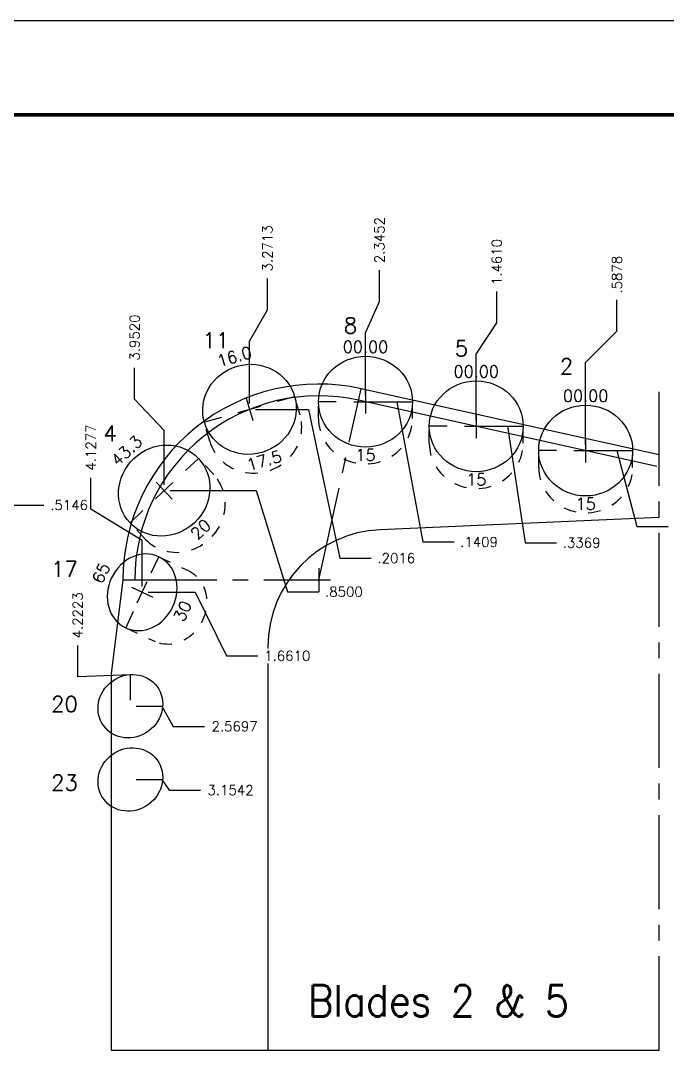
# Model space of a CAD drawing. Extents: x 25.7 to 47.7, y -20.7 to -3.7.
# Drawn here: x 31.32 to 36.48, y -12.05 to -3.75 of the extents above; entities that cross this region are included whole.
import ezdxf
from ezdxf.enums import TextEntityAlignment as Align

# ---------------------------------------------------------------- set-up
doc = ezdxf.new("R2010")
doc.units = 0
doc.header["$MEASUREMENT"] = 0
doc.header["$PDMODE"] = 3
doc.linetypes.add('CENTER2', pattern=[1.125, 0.75, -0.125, 0.125, -0.125])
doc.linetypes.add('HIDDEN2', pattern=[0.1875, 0.125, -0.0625])
doc.layers.get('0').update_dxf_attribs({"linetype": 'CONTINUOUS'})
doc.layers.get('Defpoints').update_dxf_attribs({"color": 10, "linetype": 'CONTINUOUS'})
for name, color, linetype in [('Blade2', 210, 'CONTINUOUS'), ('CLine', 5, 'CENTER2'), ('Dims', 4, 'CONTINUOUS'), ('Text', 3, 'CONTINUOUS'), ('Title Block', 7, 'CONTINUOUS')]:
    doc.layers.add(name, color=color, linetype=linetype)
doc.styles.add('RomanS', font='romans')
doc.dimstyles.get("Standard").update_dxf_attribs({"dimtxt": 0.078125, "dimasz": 0.125, "dimexe": 0.046875, "dimexo": 0.046875, "dimgap": 0.046875, "dimtad": 0, "dimtih": 1, "dimtoh": 1, "dimdec": 4, "dimzin": 4, "dimdsep": 46, "dimtxsty": 'RomanS', "dimcen": 0.09375, "dimclre": 9, "dimazin": 1, "dimtfac": 1, "dimtdec": 4, "dimtofl": 0, "dimtmove": 0, "dimatfit": 1, "dimfxl": 1, "dimtolj": 1, "dimtzin": 0, "dimarcsym": 0})

# ---------------------------------------------------------------- blocks, each defined once
blk = doc.blocks.new('COT_cblock')
at = {"layer": 'Title Block', "color": 8}
blk.add_lwpolyline([(0, 0), (22, 0), (22, 17), (0, 17)], close=True, dxfattribs=at)
at = {"layer": 'Title Block', "const_width": 0.03}
blk.add_lwpolyline([(21.38, 16.25), (0.62, 16.25), (0.62, 0.75), (21.38, 0.75)], close=True, dxfattribs=at)
at = {"layer": 'Title Block', "color": 1, "style": 'RomanS', "flags": 8}
for tag, p in [('FNAME', (0.37, 3.75)), ('REVDATE', (0.37, 2.25)), ('USER', (0.37, 0.75))]:
    blk.add_attdef(tag, text='', height=0.047, rotation=90, dxfattribs=at).set_placement(p, align=Align.BOTTOM_LEFT)
at = {"layer": 'Title Block', "color": 3, "style": 'RomanS', "flags": 8}
for tag, height, p in [('DRAWN', 0.11, (16.9503, 1.9844)), ('TITL1', 0.125, (19.587, 1.6835)), ('TITL2', 0.094, (19.587, 1.5143)), ('TITL3', 0.094, (19.587, 1.3739))]:
    blk.add_attdef(tag, text='', height=height, dxfattribs=at).set_placement(p, align=Align.MIDDLE_CENTER)
for tag, p in [('DDATE', (16.6059, 1.6718)), ('CHECK', (16.6059, 1.406)), ('MATRL', (16.6059, 1.1487)), ('PDATE', (16.6059, 0.8829)), ('SCALE', (18.1459, 0.8555)), ('SHEET', (20.2553, 0.8555))]:
    blk.add_attdef(tag, text='', height=0.094, dxfattribs=at).set_placement(p, align=Align.MIDDLE_LEFT)
for tag, p in [('FSCM#', (18.5872, 1.1213)), ('DWG#', (20.0595, 1.1213)), ('REV#', (21.2197, 1.1213))]:
    blk.add_attdef(tag, text='', height=0.094, dxfattribs=at).set_placement(p, align=Align.TOP_CENTER)
blk = doc.blocks.new('CMark')
at = {"layer": 'CLine'}
for p, q in [((0, 0.094), (0, -0.094)), ((-0.094, 0), (0.094, 0))]:
    blk.add_line(p, q, dxfattribs=at)
blk = doc.blocks.new('1913@15')
for p, q in [((-0.233, 0), (-0.375, 0)), ((0.2332, 0), (0.375, 0))]:
    blk.add_line(p, q)
at = {"color": 8, "linetype": 'HIDDEN2', "ltscale": 0.5}
for p, q in [((-0.375, -0.1346), (-0.375, 0)), ((0.375, -0.1346), (0.375, 0))]:
    blk.add_line(p, q, dxfattribs=at)
blk.add_ellipse((0, 0), major_axis=(-0.375, 0), ratio=0.965926)
blk.add_ellipse((0, -0.1346), major_axis=(-0.375, 0), ratio=0.965926, start_param=0, end_param=3.141593, dxfattribs=at)
blk.add_blockref('CMark', (0, 0))
at = {"style": 'RomanS'}
blk.add_text('15', height=0.094, dxfattribs=at).set_placement((0, -0.4247), align=Align.MIDDLE_CENTER)
blk.add_attdef('ANG', text='', height=0.094, dxfattribs=at).set_placement((0, 0.3622), align=Align.BOTTOM_CENTER)
blk = doc.blocks.new('1913@17.5')
for p, q in [((-0.233, 0), (-0.375, 0)), ((0.2332, 0), (0.375, 0))]:
    blk.add_line(p, q)
at = {"color": 8, "linetype": 'HIDDEN2', "ltscale": 0.5}
for p, q in [((-0.375, -0.1564), (-0.375, 0)), ((0.375, -0.1564), (0.375, 0))]:
    blk.add_line(p, q, dxfattribs=at)
blk.add_ellipse((0, 0), major_axis=(-0.375, 0), ratio=0.953717)
blk.add_ellipse((0, -0.1564), major_axis=(-0.375, 0), ratio=0.953717, start_param=6.283185, end_param=9.424778, dxfattribs=at)
blk.add_blockref('CMark', (0, 0))
at = {"style": 'RomanS'}
blk.add_text('17.5', height=0.094, dxfattribs=at).set_placement((0, -0.4247), align=Align.MIDDLE_CENTER)
blk.add_attdef('ANG', text='', height=0.094, dxfattribs=at).set_placement((0, 0.3622), align=Align.BOTTOM_CENTER)
blk = doc.blocks.new('1913@20')
for p, q in [((-0.233, 0), (-0.375, 0)), ((0.2332, 0), (0.375, 0))]:
    blk.add_line(p, q)
at = {"color": 8, "linetype": 'HIDDEN2', "ltscale": 0.5}
for p, q in [((-0.375, -0.1779), (-0.375, 0)), ((0.375, -0.1779), (0.375, 0))]:
    blk.add_line(p, q, dxfattribs=at)
blk.add_ellipse((0, 0), major_axis=(-0.375, 0), ratio=0.939693)
blk.add_ellipse((0, -0.1779), major_axis=(-0.375, 0), ratio=0.939693, start_param=0, end_param=3.141593, dxfattribs=at)
blk.add_blockref('CMark', (0, 0))
at = {"style": 'RomanS'}
blk.add_text('20', height=0.094, dxfattribs=at).set_placement((0, -0.4247), align=Align.MIDDLE_CENTER)
blk.add_attdef('ANG', text='', height=0.094, dxfattribs=at).set_placement((0, 0.3622), align=Align.BOTTOM_CENTER)
blk = doc.blocks.new('1613@30')
for p, q in [((-0.1705, 0), (-0.3125, 0)), ((0.1707, 0), (0.3125, 0))]:
    blk.add_line(p, q)
at = {"color": 8, "linetype": 'HIDDEN2', "ltscale": 0.5}
blk.add_line((-0.3125, 0), (-0.3125, -0.26), dxfattribs=at)
at = {"color": 8, "linetype": 'HIDDEN2', "ltscale": 0.5, "flags": 128}
blk.add_lwpolyline([(0.3125, 0), (0.3125, -0.26)], dxfattribs=at)
at = {"extrusion": (0, 0, -1)}
blk.add_ellipse((0, 0), major_axis=(-0.3125, 0), ratio=0.866025, start_param=-3.141592653589793, end_param=3.141592653589793, dxfattribs=at)
at = {"color": 8, "linetype": 'HIDDEN2', "ltscale": 0.5, "extrusion": (0, 0, -1)}
blk.add_ellipse((0, -0.26), major_axis=(-0.3125, 0), ratio=0.866025, start_param=3.068877, end_param=6.355901, dxfattribs=at)
blk.add_blockref('CMark', (0, 0))
at = {"style": 'RomanS'}
blk.add_text('30', height=0.094, dxfattribs=at).set_placement((0, -0.3562), align=Align.MIDDLE_CENTER)
blk.add_attdef('ANG', text='', height=0.094, dxfattribs=at).set_placement((0, 0.2871), align=Align.BOTTOM_CENTER)
blk = doc.blocks.new('*D61')
at = {"layer": 'Defpoints', "color": 0, "linetype": 'ByBlock', "transparency": 16777216}
for p in [(36.4162, -6.6468), (32.1939, -9.2165)]:
    blk.add_point(p, dxfattribs=at)
at = {"layer": 'Dims', "color": 9, "linetype": 'ByBlock', "lineweight": -2, "transparency": 16777216}
for p, q in [((32.2407, -9.2165), (32.4439, -9.2165)), ((32.4439, -9.2165), (32.5359, -9.3777)), ((32.5359, -9.3777), (32.7859, -9.3777))]:
    blk.add_line(p, q, dxfattribs=at)
at = {"layer": 'Dims', "color": 0, "linetype": 'ByBlock', "transparency": 16777216, "insert": (33.0262, -9.3777), "char_height": 0.07812, "attachment_point": 5, "style": 'RomanS', "bg_fill": 3, "box_fill_scale": 1.25, "bg_fill_color": 256, "bg_fill_true_color": 13158600, "bg_fill_transparency": 0}
blk.add_mtext('\\A1;2.5697', dxfattribs=at)
at = {"layer": 'Defpoints', "color": 0, "linetype": 'ByBlock', "transparency": 16777216}
blk.add_point((32.7859, -9.3777), dxfattribs=at)
blk = doc.blocks.new('*D62')
at = {"layer": 'Defpoints', "color": 0, "linetype": 'ByBlock', "transparency": 16777216}
for p in [(36.4162, -6.6468), (32.1939, -9.801)]:
    blk.add_point(p, dxfattribs=at)
at = {"layer": 'Dims', "color": 9, "linetype": 'ByBlock', "lineweight": -2, "transparency": 16777216}
for p, q in [((32.2407, -9.801), (32.4439, -9.801)), ((32.4439, -9.801), (32.5034, -9.8858)), ((32.5034, -9.8858), (32.7534, -9.8858))]:
    blk.add_line(p, q, dxfattribs=at)
at = {"layer": 'Dims', "color": 0, "linetype": 'ByBlock', "transparency": 16777216, "insert": (32.9938, -9.8858), "char_height": 0.07812, "attachment_point": 5, "style": 'RomanS', "bg_fill": 3, "box_fill_scale": 1.25, "bg_fill_color": 256, "bg_fill_true_color": 13158600, "bg_fill_transparency": 0}
blk.add_mtext('\\A1;3.1542', dxfattribs=at)
at = {"layer": 'Defpoints', "color": 0, "linetype": 'ByBlock', "transparency": 16777216}
blk.add_point((32.7534, -9.8858), dxfattribs=at)
blk = doc.blocks.new('*D80')
at = {"layer": 'Defpoints', "color": 0, "linetype": 'ByBlock', "transparency": 16777216}
for p in [(31.2002, -6.6468), (30.8564, -7.1614)]:
    blk.add_point(p, dxfattribs=at)
at = {"layer": 'Dims', "color": 9, "linetype": 'ByBlock', "lineweight": -2, "transparency": 16777216}
for p, q in [((30.9033, -7.1614), (31.1064, -7.1614)), ((31.1064, -7.1614), (31.2537, -7.6119)), ((31.2537, -7.6119), (31.5037, -7.6119))]:
    blk.add_line(p, q, dxfattribs=at)
at = {"layer": 'Dims', "color": 0, "linetype": 'ByBlock', "transparency": 16777216, "insert": (31.705, -7.6119), "char_height": 0.07812, "attachment_point": 5, "style": 'RomanS', "bg_fill": 3, "box_fill_scale": 1.25, "bg_fill_color": 256, "bg_fill_true_color": 13158600, "bg_fill_transparency": 0}
blk.add_mtext('\\A1;.5146', dxfattribs=at)
at = {"layer": 'Defpoints', "color": 0, "linetype": 'ByBlock', "transparency": 16777216}
blk.add_point((31.5037, -7.6119), dxfattribs=at)
blk = doc.blocks.new('*D88')
at = {"layer": 'Defpoints', "color": 0, "linetype": 'ByBlock', "transparency": 16777216}
for p in [(36.4162, -6.6468), (35.8284, -7.1773)]:
    blk.add_point(p, dxfattribs=at)
at = {"layer": 'Dims', "color": 9, "linetype": 'ByBlock', "lineweight": -2, "transparency": 16777216}
for p, q in [((36.0782, -6.2261), (36.0782, -5.9761)), ((35.8284, -6.4761), (36.0782, -6.2261)), ((35.8284, -7.1304), (35.8284, -6.4761))]:
    blk.add_line(p, q, dxfattribs=at)
at = {"layer": 'Dims', "color": 0, "linetype": 'ByBlock', "transparency": 16777216, "insert": (36.0782, -5.7749), "char_height": 0.07812, "attachment_point": 5, "rotation": 90, "style": 'RomanS', "bg_fill": 3, "box_fill_scale": 1.25, "bg_fill_color": 256, "bg_fill_true_color": 13158600, "bg_fill_transparency": 0}
blk.add_mtext('\\A1;.5878', dxfattribs=at)
at = {"layer": 'Defpoints', "color": 0, "linetype": 'ByBlock', "transparency": 16777216}
blk.add_point((36.0782, -5.9761), dxfattribs=at)
blk = doc.blocks.new('*D89')
at = {"layer": 'Defpoints', "color": 0, "linetype": 'ByBlock', "transparency": 16777216}
for p in [(36.4162, -6.6468), (34.9552, -6.9837)]:
    blk.add_point(p, dxfattribs=at)
at = {"layer": 'Dims', "color": 9, "linetype": 'ByBlock', "lineweight": -2, "transparency": 16777216}
for p, q in [((35.1186, -6.1584), (35.1186, -5.9084)), ((34.9552, -6.4084), (35.1186, -6.1584)), ((34.9552, -6.9369), (34.9552, -6.4084))]:
    blk.add_line(p, q, dxfattribs=at)
at = {"layer": 'Dims', "color": 0, "linetype": 'ByBlock', "transparency": 16777216, "insert": (35.1186, -5.6737), "char_height": 0.07812, "attachment_point": 5, "rotation": 90, "style": 'RomanS', "bg_fill": 3, "box_fill_scale": 1.25, "bg_fill_color": 256, "bg_fill_true_color": 13158600, "bg_fill_transparency": 0}
blk.add_mtext('\\A1;1.4610', dxfattribs=at)
at = {"layer": 'Defpoints', "color": 0, "linetype": 'ByBlock', "transparency": 16777216}
blk.add_point((35.1186, -5.9084), dxfattribs=at)
blk = doc.blocks.new('*D90')
at = {"layer": 'Defpoints', "color": 0, "linetype": 'ByBlock', "transparency": 16777216}
for p in [(36.4162, -6.6468), (34.071, -6.7877)]:
    blk.add_point(p, dxfattribs=at)
at = {"layer": 'Dims', "color": 9, "linetype": 'ByBlock', "lineweight": -2, "transparency": 16777216}
for p, q in [((34.1828, -5.9893), (34.1828, -5.7393)), ((34.071, -6.2393), (34.1828, -5.9893)), ((34.071, -6.7408), (34.071, -6.2393))]:
    blk.add_line(p, q, dxfattribs=at)
at = {"layer": 'Dims', "color": 0, "linetype": 'ByBlock', "transparency": 16777216, "insert": (34.1828, -5.499), "char_height": 0.07812, "attachment_point": 5, "rotation": 90, "style": 'RomanS', "bg_fill": 3, "box_fill_scale": 1.25, "bg_fill_color": 256, "bg_fill_true_color": 13158600, "bg_fill_transparency": 0}
blk.add_mtext('\\A1;2.3452', dxfattribs=at)
at = {"layer": 'Defpoints', "color": 0, "linetype": 'ByBlock', "transparency": 16777216}
blk.add_point((34.1828, -5.7393), dxfattribs=at)
blk = doc.blocks.new('*D91')
at = {"layer": 'Defpoints', "color": 0, "linetype": 'ByBlock', "transparency": 16777216}
for p in [(36.4162, -6.6468), (33.1449, -6.8485)]:
    blk.add_point(p, dxfattribs=at)
at = {"layer": 'Dims', "color": 9, "linetype": 'ByBlock', "lineweight": -2, "transparency": 16777216}
for p, q in [((33.2884, -6.0549), (33.2884, -5.8049)), ((33.1449, -6.3049), (33.2884, -6.0549)), ((33.1449, -6.8016), (33.1449, -6.3049))]:
    blk.add_line(p, q, dxfattribs=at)
at = {"layer": 'Dims', "color": 0, "linetype": 'ByBlock', "transparency": 16777216, "insert": (33.2884, -5.5645), "char_height": 0.07812, "attachment_point": 5, "rotation": 90, "style": 'RomanS', "bg_fill": 3, "box_fill_scale": 1.25, "bg_fill_color": 256, "bg_fill_true_color": 13158600, "bg_fill_transparency": 0}
blk.add_mtext('\\A1;3.2713', dxfattribs=at)
at = {"layer": 'Defpoints', "color": 0, "linetype": 'ByBlock', "transparency": 16777216}
blk.add_point((33.2884, -5.8049), dxfattribs=at)
blk = doc.blocks.new('*D92')
at = {"layer": 'Defpoints', "color": 0, "linetype": 'ByBlock', "transparency": 16777216}
for p in [(36.4162, -6.6468), (32.4642, -7.4969)]:
    blk.add_point(p, dxfattribs=at)
at = {"layer": 'Dims', "color": 9, "linetype": 'ByBlock', "lineweight": -2, "transparency": 16777216}
for p, q in [((32.2277, -6.7663), (32.2277, -6.5163)), ((32.4642, -7.0163), (32.2277, -6.7663)), ((32.4642, -7.45), (32.4642, -7.0163))]:
    blk.add_line(p, q, dxfattribs=at)
at = {"layer": 'Dims', "color": 0, "linetype": 'ByBlock', "transparency": 16777216, "insert": (32.2277, -6.276), "char_height": 0.07812, "attachment_point": 5, "rotation": 90, "style": 'RomanS', "bg_fill": 3, "box_fill_scale": 1.25, "bg_fill_color": 256, "bg_fill_true_color": 13158600, "bg_fill_transparency": 0}
blk.add_mtext('\\A1;3.9520', dxfattribs=at)
at = {"layer": 'Defpoints', "color": 0, "linetype": 'ByBlock', "transparency": 16777216}
blk.add_point((32.2277, -6.5163), dxfattribs=at)
blk = doc.blocks.new('*D93')
at = {"layer": 'Defpoints', "color": 0, "linetype": 'ByBlock', "transparency": 16777216}
for p in [(36.4162, -6.6468), (32.2885, -8.3078)]:
    blk.add_point(p, dxfattribs=at)
at = {"layer": 'Dims', "color": 9, "linetype": 'ByBlock', "lineweight": -2, "transparency": 16777216}
for p, q in [((31.8783, -7.6441), (31.8783, -7.3941)), ((32.2885, -7.8941), (31.8783, -7.6441)), ((32.2885, -8.2609), (32.2885, -7.8941))]:
    blk.add_line(p, q, dxfattribs=at)
at = {"layer": 'Dims', "color": 0, "linetype": 'ByBlock', "transparency": 16777216, "insert": (31.8783, -7.1537), "char_height": 0.07812, "attachment_point": 5, "rotation": 90, "style": 'RomanS', "bg_fill": 3, "box_fill_scale": 1.25, "bg_fill_color": 256, "bg_fill_true_color": 13158600, "bg_fill_transparency": 0}
blk.add_mtext('\\A1;4.1277', dxfattribs=at)
at = {"layer": 'Defpoints', "color": 0, "linetype": 'ByBlock', "transparency": 16777216}
blk.add_point((31.8783, -7.3941), dxfattribs=at)
blk = doc.blocks.new('*D94')
at = {"layer": 'Defpoints', "color": 0, "linetype": 'ByBlock', "transparency": 16777216}
for p in [(36.4162, -6.6468), (32.1939, -9.2165)]:
    blk.add_point(p, dxfattribs=at)
at = {"layer": 'Dims', "color": 9, "linetype": 'ByBlock', "lineweight": -2, "transparency": 16777216}
for p, q in [((31.7733, -8.9823), (31.7733, -8.7323)), ((32.1939, -8.9665), (31.7733, -8.9823)), ((32.1939, -9.1696), (32.1939, -8.9665))]:
    blk.add_line(p, q, dxfattribs=at)
at = {"layer": 'Dims', "color": 0, "linetype": 'ByBlock', "transparency": 16777216, "insert": (31.7733, -8.492), "char_height": 0.07812, "attachment_point": 5, "rotation": 90, "style": 'RomanS', "bg_fill": 3, "box_fill_scale": 1.25, "bg_fill_color": 256, "bg_fill_true_color": 13158600, "bg_fill_transparency": 0}
blk.add_mtext('\\A1;4.2223', dxfattribs=at)
at = {"layer": 'Defpoints', "color": 0, "linetype": 'ByBlock', "transparency": 16777216}
blk.add_point((31.7733, -8.7323), dxfattribs=at)
blk = doc.blocks.new('*D95')
at = {"layer": 'Defpoints', "color": 0, "linetype": 'ByBlock', "transparency": 16777216}
for p in [(36.4162, -6.6468), (35.8284, -7.1773)]:
    blk.add_point(p, dxfattribs=at)
at = {"layer": 'Dims', "color": 9, "linetype": 'ByBlock', "lineweight": -2, "transparency": 16777216}
for p, q in [((35.8753, -7.1773), (36.0784, -7.1773)), ((36.0784, -7.1773), (36.2363, -7.7841)), ((36.2363, -7.7841), (36.4863, -7.7841))]:
    blk.add_line(p, q, dxfattribs=at)
at = {"layer": 'Dims', "color": 0, "linetype": 'ByBlock', "transparency": 16777216, "insert": (36.6876, -7.7841), "char_height": 0.07812, "attachment_point": 5, "style": 'RomanS', "bg_fill": 3, "box_fill_scale": 1.25, "bg_fill_color": 256, "bg_fill_true_color": 13158600, "bg_fill_transparency": 0}
blk.add_mtext('\\A1;.5305', dxfattribs=at)
at = {"layer": 'Defpoints', "color": 0, "linetype": 'ByBlock', "transparency": 16777216}
blk.add_point((36.4863, -7.7841), dxfattribs=at)
blk = doc.blocks.new('*D96')
at = {"layer": 'Defpoints', "color": 0, "linetype": 'ByBlock', "transparency": 16777216}
for p in [(36.4162, -6.6468), (34.9552, -6.9837)]:
    blk.add_point(p, dxfattribs=at)
at = {"layer": 'Dims', "color": 9, "linetype": 'ByBlock', "lineweight": -2, "transparency": 16777216}
for p, q in [((35.002, -6.9837), (35.2052, -6.9837)), ((35.2052, -6.9837), (35.3468, -7.9129)), ((35.3468, -7.9129), (35.5968, -7.9129))]:
    blk.add_line(p, q, dxfattribs=at)
at = {"layer": 'Dims', "color": 0, "linetype": 'ByBlock', "transparency": 16777216, "insert": (35.7962, -7.9129), "char_height": 0.07812, "attachment_point": 5, "style": 'RomanS', "bg_fill": 3, "box_fill_scale": 1.25, "bg_fill_color": 256, "bg_fill_true_color": 13158600, "bg_fill_transparency": 0}
blk.add_mtext('\\A1;.3369', dxfattribs=at)
at = {"layer": 'Defpoints', "color": 0, "linetype": 'ByBlock', "transparency": 16777216}
blk.add_point((35.5968, -7.9129), dxfattribs=at)
blk = doc.blocks.new('*D97')
at = {"layer": 'Defpoints', "color": 0, "linetype": 'ByBlock', "transparency": 16777216}
for p in [(36.4162, -6.6468), (34.071, -6.7877)]:
    blk.add_point(p, dxfattribs=at)
at = {"layer": 'Dims', "color": 9, "linetype": 'ByBlock', "lineweight": -2, "transparency": 16777216}
for p, q in [((34.1179, -6.7877), (34.321, -6.7877)), ((34.321, -6.7877), (34.5282, -7.9065)), ((34.5282, -7.9065), (34.7782, -7.9065))]:
    blk.add_line(p, q, dxfattribs=at)
at = {"layer": 'Dims', "color": 0, "linetype": 'ByBlock', "transparency": 16777216, "insert": (34.9776, -7.9065), "char_height": 0.07812, "attachment_point": 5, "style": 'RomanS', "bg_fill": 3, "box_fill_scale": 1.25, "bg_fill_color": 256, "bg_fill_true_color": 13158600, "bg_fill_transparency": 0}
blk.add_mtext('\\A1;.1409', dxfattribs=at)
at = {"layer": 'Defpoints', "color": 0, "linetype": 'ByBlock', "transparency": 16777216}
blk.add_point((34.7782, -7.9065), dxfattribs=at)
blk = doc.blocks.new('*D98')
at = {"layer": 'Defpoints', "color": 0, "linetype": 'ByBlock', "transparency": 16777216}
for p in [(36.4162, -6.6468), (33.1449, -6.8485)]:
    blk.add_point(p, dxfattribs=at)
at = {"layer": 'Dims', "color": 9, "linetype": 'ByBlock', "lineweight": -2, "transparency": 16777216}
for p, q in [((33.1918, -6.8485), (33.6156, -6.8485)), ((33.6156, -6.8485), (33.8656, -8.0353)), ((33.8656, -8.0353), (34.1156, -8.0353))]:
    blk.add_line(p, q, dxfattribs=at)
at = {"layer": 'Dims', "color": 0, "linetype": 'ByBlock', "transparency": 16777216, "insert": (34.3169, -8.0353), "char_height": 0.07812, "attachment_point": 5, "style": 'RomanS', "bg_fill": 3, "box_fill_scale": 1.25, "bg_fill_color": 256, "bg_fill_true_color": 13158600, "bg_fill_transparency": 0}
blk.add_mtext('\\A1;.2016', dxfattribs=at)
at = {"layer": 'Defpoints', "color": 0, "linetype": 'ByBlock', "transparency": 16777216}
blk.add_point((34.1156, -8.0353), dxfattribs=at)
blk = doc.blocks.new('*D99')
at = {"layer": 'Defpoints', "color": 0, "linetype": 'ByBlock', "transparency": 16777216}
for p in [(36.4162, -6.6468), (32.4642, -7.4969)]:
    blk.add_point(p, dxfattribs=at)
at = {"layer": 'Dims', "color": 9, "linetype": 'ByBlock', "lineweight": -2, "transparency": 16777216}
for p, q in [((32.5111, -7.4969), (33.1975, -7.4969)), ((33.1975, -7.4969), (33.4475, -8.3033)), ((33.4475, -8.3033), (33.6975, -8.3033))]:
    blk.add_line(p, q, dxfattribs=at)
at = {"layer": 'Dims', "color": 0, "linetype": 'ByBlock', "transparency": 16777216, "insert": (33.8987, -8.3033), "char_height": 0.07812, "attachment_point": 5, "style": 'RomanS', "bg_fill": 3, "box_fill_scale": 1.25, "bg_fill_color": 256, "bg_fill_true_color": 13158600, "bg_fill_transparency": 0}
blk.add_mtext('\\A1;.8500', dxfattribs=at)
at = {"layer": 'Defpoints', "color": 0, "linetype": 'ByBlock', "transparency": 16777216}
blk.add_point((33.6975, -8.3033), dxfattribs=at)
blk = doc.blocks.new('*D100')
at = {"layer": 'Defpoints', "color": 0, "linetype": 'ByBlock', "transparency": 16777216}
for p in [(36.4162, -6.6468), (32.2885, -8.3078)]:
    blk.add_point(p, dxfattribs=at)
at = {"layer": 'Dims', "color": 9, "linetype": 'ByBlock', "lineweight": -2, "transparency": 16777216}
for p, q in [((32.3354, -8.3078), (32.7118, -8.3078)), ((32.7118, -8.3078), (32.9618, -8.8149)), ((32.9618, -8.8149), (33.2118, -8.8149))]:
    blk.add_line(p, q, dxfattribs=at)
at = {"layer": 'Dims', "color": 0, "linetype": 'ByBlock', "transparency": 16777216, "insert": (33.4466, -8.8149), "char_height": 0.07812, "attachment_point": 5, "style": 'RomanS', "bg_fill": 3, "box_fill_scale": 1.25, "bg_fill_color": 256, "bg_fill_true_color": 13158600, "bg_fill_transparency": 0}
blk.add_mtext('\\A1;1.6610', dxfattribs=at)
at = {"layer": 'Defpoints', "color": 0, "linetype": 'ByBlock', "transparency": 16777216}
blk.add_point((33.2118, -8.8149), dxfattribs=at)

msp = doc.modelspace()

# ---------------------------------------------------------------- linework, layer by layer
for p, q in [((36.4162, -7.21161), (34.03564, -6.68385)), ((32.13495, -8.20932), (32.0412, -8.95932)), ((32.0412, -8.95932), (32.0412, -11.95932)), ((32.0412, -11.95932), (36.4162, -11.95932))]:
    msp.add_line(p, q)
at = {"flags": 128}
msp.add_lwpolyline([(36.4162, -7.71162), (34.18781, -7.80891, 0.4014907), (33.2912, -8.74552), (33.2912, -11.95932)], format="xyb", dxfattribs=at)
msp.add_arc((33.69745, -8.20932), 1.5625, 77.5, 180)
at = {"layer": 'Blade2'}
for centre in [(32.19387, -9.2165), (32.19387, -9.80103)]:
    msp.add_ellipse(centre, major_axis=(-0.2129, -0.15696), ratio=0.9311101, dxfattribs=at)
at = {"layer": 'CLine', "color": 1}
for p, q in [((33.69745, -8.20932), (34.03564, -6.68385)), ((32.13495, -8.20932), (33.69745, -8.20932))]:
    msp.add_line(p, q, dxfattribs=at)
at = {"layer": 'CLine'}
msp.add_line((36.4162, -11.95932), (36.4162, -6.64682), dxfattribs=at)

# ---------------------------------------------------------------- block references
msp.add_blockref('COT_cblock', (25.65517, -20.74932))
at = {"linetype": 'Continuous'}
msp.add_blockref('CMark', (33.69745, -8.20932), dxfattribs=at)
msp.add_blockref('CMark', (33.69745, -8.20932), dxfattribs=at)
at = {"layer": 'Blade2'}
for p in [(34.07102, -6.78772), (34.95516, -6.98373), (35.8284, -7.17732)]:
    msp.add_blockref('1913@15', p, dxfattribs=at).add_auto_attribs({'ANG': '00.00'})
for name, p, rotation, values in [('1913@17.5', (33.14493, -6.84846), 16, {'ANG': '16.0'}), ('1913@20', (32.46418, -7.49686), 43.3, {'ANG': '43.3'}), ('1613@30', (32.2885, -8.30779), 65, {'ANG': '65'})]:
    msp.add_blockref(name, p, dxfattribs=dict(at, rotation=rotation)).add_auto_attribs(values)

# ---------------------------------------------------------------- texts
at = {"layer": 'Blade2', "style": 'RomanS'}
for s, p in [('8', (33.89767, -6.24227)), ('11', (32.76903, -6.36067)), ('5', (34.78263, -6.4242)), ('2', (35.62095, -6.56776)), ('14', (31.87155, -7.10271)), ('17', (31.56031, -8.18503)), ('23', (31.56031, -9.88861))]:
    msp.add_text(s, height=0.125, dxfattribs=at).set_placement(p)
at = {"layer": 'Text', "style": 'RomanS', "width": 0.9}
msp.add_text('Blades 2 & 5', height=0.25, dxfattribs=at).set_placement((33.61231, -11.69142))

# ---------------------------------------------------------------- next in the draw order: dimensions: what is measured, and where the dimension line sits
at = {"layer": 'Dims', "linetype": 'ByBlock'}
for feature_location, offset, origin, picture, middle in [((30.8564, -7.16144), (0.6473, -0.45045), (31.20015, -6.64682), '*D80', (31.70496, -7.61189)), ((32.19387, -9.2165), (0.59201, -0.1612), (36.4162, -6.64682), '*D61', (33.02621, -9.3777))]:
    dim = msp.add_ordinate_dim(feature_location=feature_location, offset=offset, dtype=0, origin=origin, dimstyle='Standard', override={"dimtfill": 1}, dxfattribs=at)
    dim.commit()
    dim.dimension.update_dxf_attribs({"geometry": picture, "text_midpoint": middle})

# ---------------------------------------------------------------- next in the draw order: dimensions: what is measured, and where the dimension line sits
dim = msp.add_ordinate_dim(feature_location=(32.19387, -9.80103), offset=(0.55956, -0.08476), dtype=0, origin=(36.4162, -6.64682), dimstyle='Standard', override={"dimtfill": 1}, dxfattribs=at)
dim.commit()
dim.dimension.update_dxf_attribs({"geometry": '*D62', "text_midpoint": (32.99376, -9.88579)})

# ---------------------------------------------------------------- next in the draw order: dimensions: what is measured, and where the dimension line sits
dim = msp.add_ordinate_dim(feature_location=(35.8284, -7.17732), offset=(0.2498, 1.20118), dtype=1, origin=(36.4162, -6.64682), dimstyle='Standard', override={"dimtfill": 1}, dxfattribs=at)
dim.commit()
dim.dimension.update_dxf_attribs({"geometry": '*D88', "text_midpoint": (36.0782, -5.77488)})

# ---------------------------------------------------------------- next in the draw order: dimensions: what is measured, and where the dimension line sits
dim = msp.add_ordinate_dim(feature_location=(34.95516, -6.98373), offset=(0.16342, 1.07533), dtype=1, origin=(36.4162, -6.64682), dimstyle='Standard', override={"dimtfill": 1}, dxfattribs=at)
dim.commit()
dim.dimension.update_dxf_attribs({"geometry": '*D89', "text_midpoint": (35.11858, -5.67365)})

# ---------------------------------------------------------------- next in the draw order: dimensions: what is measured, and where the dimension line sits
dim = msp.add_ordinate_dim(feature_location=(34.07102, -6.78772), offset=(0.11175, 1.04843), dtype=1, origin=(36.4162, -6.64682), dimstyle='Standard', override={"dimtfill": 1}, dxfattribs=at)
dim.commit()
dim.dimension.update_dxf_attribs({"geometry": '*D90', "text_midpoint": (34.18277, -5.49896)})

# ---------------------------------------------------------------- next in the draw order: dimensions: what is measured, and where the dimension line sits
dim = msp.add_ordinate_dim(feature_location=(33.14493, -6.84846), offset=(0.14347, 1.04359), dtype=1, origin=(36.4162, -6.64682), dimstyle='Standard', override={"dimtfill": 1}, dxfattribs=at)
dim.commit()
dim.dimension.update_dxf_attribs({"geometry": '*D91', "text_midpoint": (33.2884, -5.56454)})

# ---------------------------------------------------------------- next in the draw order: dimensions: what is measured, and where the dimension line sits
dim = msp.add_ordinate_dim(feature_location=(32.46418, -7.49686), offset=(-0.23644, 0.98054), dtype=1, origin=(36.4162, -6.64682), dimstyle='Standard', override={"dimtfill": 1}, dxfattribs=at)
dim.commit()
dim.dimension.update_dxf_attribs({"geometry": '*D92', "text_midpoint": (32.22775, -6.27599)})

# ---------------------------------------------------------------- next in the draw order: dimensions: what is measured, and where the dimension line sits
dim = msp.add_ordinate_dim(feature_location=(32.2885, -8.30779), offset=(-0.41021, 0.91371), dtype=1, origin=(36.4162, -6.64682), dimstyle='Standard', override={"dimtfill": 1}, dxfattribs=at)
dim.commit()
dim.dimension.update_dxf_attribs({"geometry": '*D93', "text_midpoint": (31.87829, -7.15375)})

# ---------------------------------------------------------------- next in the draw order: dimensions: what is measured, and where the dimension line sits
dim = msp.add_ordinate_dim(feature_location=(32.19387, -9.2165), offset=(-0.42057, 0.48418), dtype=1, origin=(36.4162, -6.64682), dimstyle='Standard', override={"dimtfill": 1}, dxfattribs=at)
dim.commit()
dim.dimension.update_dxf_attribs({"geometry": '*D94', "text_midpoint": (31.7733, -8.492)})

# ---------------------------------------------------------------- next in the draw order: texts
at = {"layer": 'Blade2', "style": 'RomanS'}
msp.add_text('20', height=0.125, dxfattribs=at).set_placement((31.56031, -9.26239))

# ---------------------------------------------------------------- next in the draw order: dimensions: what is measured, and where the dimension line sits
at = {"layer": 'Dims', "linetype": 'ByBlock'}
dim = msp.add_ordinate_dim(feature_location=(35.8284, -7.17732), offset=(0.65791, -0.60677), dtype=0, origin=(36.4162, -6.64682), dimstyle='Standard', override={"dimtfill": 1}, dxfattribs=at)
dim.commit()
dim.dimension.update_dxf_attribs({"geometry": '*D95', "text_midpoint": (36.68757, -7.7841)})

# ---------------------------------------------------------------- next in the draw order: dimensions: what is measured, and where the dimension line sits
dim = msp.add_ordinate_dim(feature_location=(34.95516, -6.98373), offset=(0.64163, -0.92921), dtype=0, origin=(36.4162, -6.64682), dimstyle='Standard', override={"dimtfill": 1}, dxfattribs=at)
dim.commit()
dim.dimension.update_dxf_attribs({"geometry": '*D96', "text_midpoint": (35.79619, -7.91294)})

# ---------------------------------------------------------------- next in the draw order: dimensions: what is measured, and where the dimension line sits
dim = msp.add_ordinate_dim(feature_location=(34.07102, -6.78772), offset=(0.70715, -1.11878), dtype=0, origin=(36.4162, -6.64682), dimstyle='Standard', override={"dimtfill": 1}, dxfattribs=at)
dim.commit()
dim.dimension.update_dxf_attribs({"geometry": '*D97', "text_midpoint": (34.97757, -7.9065)})

# ---------------------------------------------------------------- next in the draw order: dimensions: what is measured, and where the dimension line sits
dim = msp.add_ordinate_dim(feature_location=(33.14493, -6.84846), offset=(0.97071, -1.18689), dtype=0, origin=(36.4162, -6.64682), dimstyle='Standard', override={"dimtfill": 1}, dxfattribs=at)
dim.commit()
dim.dimension.update_dxf_attribs({"geometry": '*D98', "text_midpoint": (34.3169, -8.03534)})

# ---------------------------------------------------------------- next in the draw order: dimensions: what is measured, and where the dimension line sits
dim = msp.add_ordinate_dim(feature_location=(32.46418, -7.49686), offset=(1.23327, -0.80645), dtype=0, origin=(36.4162, -6.64682), dimstyle='Standard', override={"dimtfill": 1}, dxfattribs=at)
dim.commit()
dim.dimension.update_dxf_attribs({"geometry": '*D99', "text_midpoint": (33.89872, -8.30332)})

# ---------------------------------------------------------------- next in the draw order: dimensions: what is measured, and where the dimension line sits
dim = msp.add_ordinate_dim(feature_location=(32.2885, -8.30779), offset=(0.92333, -0.50707), dtype=0, origin=(36.4162, -6.64682), dimstyle='Standard', override={"dimtfill": 1}, dxfattribs=at)
dim.commit()
dim.dimension.update_dxf_attribs({"geometry": '*D100', "text_midpoint": (33.44658, -8.81486)})

# ---------------------------------------------------------------- next in the draw order: linework, layer by layer
at = {"layer": 'CLine', "color": 1, "linetype": 'ByBlock', "flags": 128}
msp.add_lwpolyline([(36.39591, -7.30314), (34.01535, -6.77538, 0.4796563), (32.2287, -8.20932)], format="xyb", dxfattribs=at)

doc.saveas('drawing.dxf')
